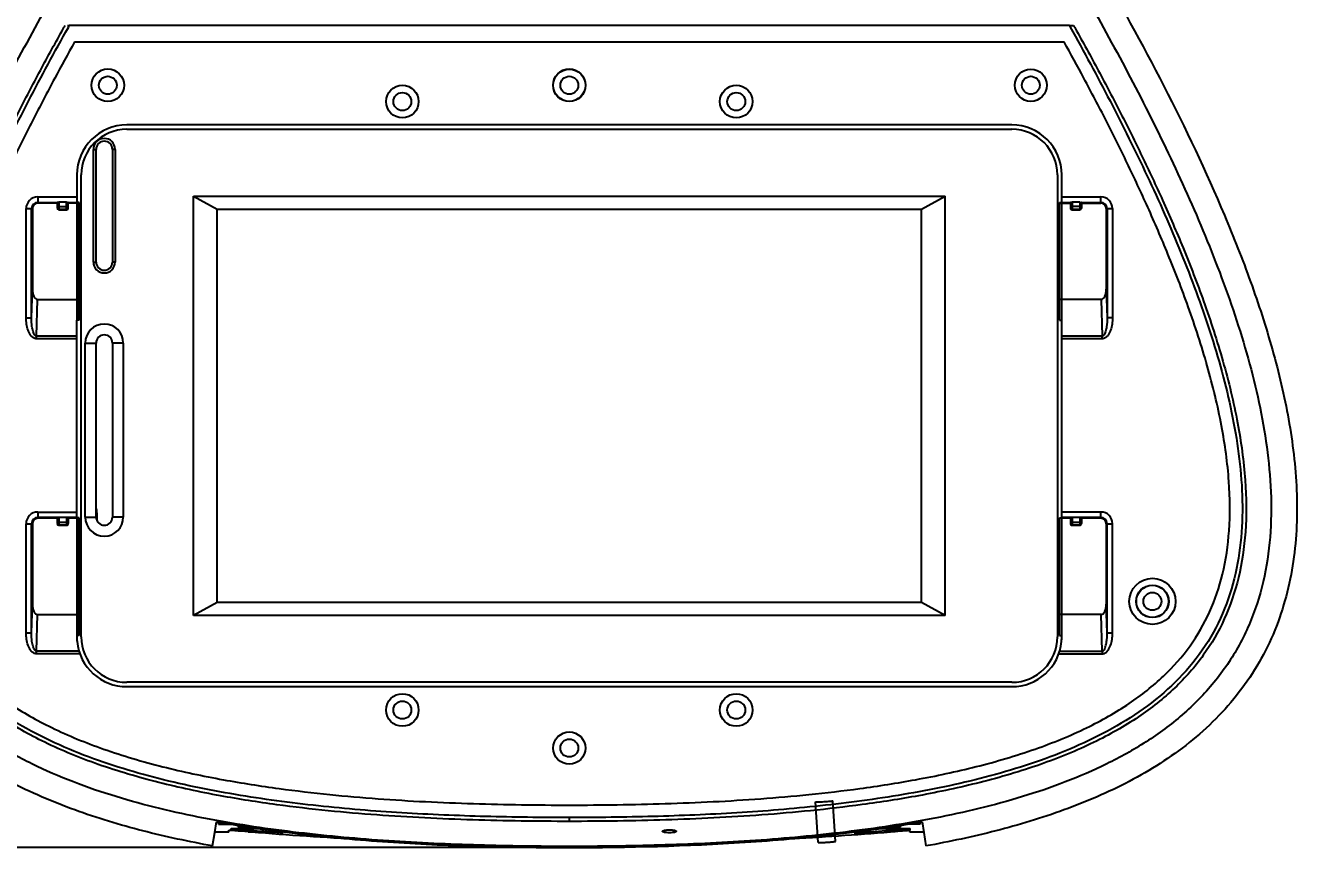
# Model space of a CAD drawing. Header units: millimetres. Extents: x 480 to 3134, y 272 to 1195.
# Drawn here: x 843.5 to 1077.8, y 848.2 to 999.5 of the extents above; entities that cross this region are included whole.
import ezdxf

# ---------------------------------------------------------------- set-up
doc = ezdxf.new("R2010")
doc.units = ezdxf.units.MM
doc.layers.add('06-ccbz', color=1, linetype='Continuous')
doc.styles.add('国标文本', font='simfang.ttf', dxfattribs={"width": 0.7})
doc.dimstyles.new('国标尺寸标注', dxfattribs={"dimtxt": 8, "dimasz": 3.5, "dimexe": 2, "dimexo": 0, "dimgap": 1, "dimtad": 1, "dimtoh": 1, "dimdec": 1, "dimzin": 1, "dimdsep": 46, "dimtxsty": '国标文本', "dimcen": 1.5, "dimadec": 0, "dimazin": 0, "dimtfac": 1, "dimtdec": 1, "dimtmove": 0, "dimatfit": 2, "dimfxl": 1, "dimarcsym": 0})

# ---------------------------------------------------------------- blocks, each defined once
blk = doc.blocks.new('*D32')
at = {"layer": '06-ccbz', "color": 0, "lineweight": -2, "transparency": 16777216}
for p, q in [((941.9, 1102.07), (740.11, 1102.07)), ((742.11, 1098.57), (742.11, 851.66)), ((943.68, 848.16), (740.11, 848.16))]:
    blk.add_line(p, q, dxfattribs=at)
at = {"layer": '06-ccbz', "color": 0, "transparency": 16777216}
for points in [[(741.53, 1098.57), (742.69, 1098.57), (742.11, 1102.07)], [(741.53, 851.66), (742.69, 851.66), (742.11, 848.16)]]:
    blk.add_solid(points, dxfattribs=at)
at = {"layer": 'Defpoints', "color": 0, "transparency": 16777216}
for p in [(941.9, 1102.07), (742.11, 848.16), (943.68, 848.16)]:
    blk.add_point(p, dxfattribs=at)
at = {"layer": '06-ccbz', "color": 0, "transparency": 16777216, "insert": (737.04, 963.08), "char_height": 8, "attachment_point": 5, "rotation": 90, "style": '国标文本'}
blk.add_mtext('253.9', dxfattribs=at)

msp = doc.modelspace()

# ---------------------------------------------------------------- linework, layer by layer
at = {"color": 7, "linetype": 'Continuous'}
for p, q in [((850.68, 999.27), (850.74, 999.39)), ((850.74, 999.39), (850.81, 999.51)), ((851.41, 999.14), (851.59, 999.47)), ((1035.77, 999.47), (851.59, 999.47)), ((1035.77, 999.47), (1035.94, 999.17)), ((1036.55, 999.51), (1036.62, 999.39)), ((1036.62, 999.39), (1036.68, 999.27)), ((852.56, 996.48), (1034.8, 996.48)), ((1025.18, 981.18), (862.18, 981.18)), ((862.18, 980.38), (1025.18, 980.38)), ((856.03, 955.94), (856.03, 976.69)), ((856.03, 976.69), (856.53, 976.69)), ((856.53, 955.94), (856.53, 976.69)), ((859.53, 976.69), (859.53, 955.94)), ((860.03, 976.69), (859.53, 976.69)), ((860.03, 976.69), (860.03, 955.94)), ((852.98, 971.98), (852.98, 966.93)), ((853.78, 886.98), (853.78, 971.98)), ((1033.58, 971.98), (1033.58, 886.98)), ((1034.38, 966.93), (1034.38, 971.98)), ((845.78, 967.92), (845.78, 966.77)), ((845.78, 967.92), (852.98, 967.92)), ((874.46, 890.87), (874.46, 968.08)), ((874.46, 968.08), (878.8, 965.68)), ((874.46, 968.08), (1012.9, 968.08)), ((1008.56, 965.68), (1012.9, 968.08)), ((1012.9, 890.87), (1012.9, 968.08)), ((1034.38, 967.92), (1041.58, 967.92)), ((1041.58, 966.77), (1041.58, 967.92)), ((843.63, 945.66), (843.63, 965.78)), ((843.63, 965.78), (844.79, 965.78)), ((844.63, 945.66), (844.63, 965.78)), ((844.79, 965.78), (844.79, 950.98)), ((845.78, 966.93), (849.42, 966.93)), ((849.38, 966.77), (845.78, 966.77)), ((849.38, 966.92), (849.38, 965.97)), ((849.38, 966.17), (851.38, 966.17)), ((849.42, 966.93), (849.53, 966.94)), ((849.53, 966.94), (849.68, 966.94)), ((849.68, 966.94), (849.68, 965.58)), ((851.08, 966.94), (849.68, 966.94)), ((849.68, 965.67), (851.08, 965.67)), ((849.68, 965.58), (851.08, 965.58)), ((851.08, 965.58), (851.08, 966.94)), ((851.34, 966.93), (852.98, 966.93)), ((851.38, 965.97), (851.38, 966.92)), ((853.38, 966.77), (851.38, 966.77)), ((852.98, 966.88), (852.98, 945.22)), ((853.38, 966.88), (852.98, 966.88)), ((853.38, 945.22), (853.38, 966.88)), ((878.8, 893.28), (878.8, 965.68)), ((878.8, 965.68), (1008.56, 965.68)), ((1008.56, 893.28), (1008.56, 965.68)), ((1033.98, 966.88), (1034.38, 966.88)), ((1033.98, 945.22), (1033.98, 966.88)), ((1033.98, 966.77), (1035.98, 966.77)), ((1034.38, 966.93), (1036.02, 966.93)), ((1034.38, 945.22), (1034.38, 966.93)), ((1035.98, 966.92), (1035.98, 965.97)), ((1037.98, 966.17), (1035.98, 966.17)), ((1036.02, 966.93), (1036.13, 966.94)), ((1036.13, 966.94), (1036.28, 966.94)), ((1037.68, 966.94), (1036.28, 966.94)), ((1036.28, 966.94), (1036.28, 965.58)), ((1036.28, 965.67), (1037.68, 965.67)), ((1036.28, 965.58), (1037.68, 965.58)), ((1037.68, 966.94), (1037.68, 965.58)), ((1037.94, 966.93), (1041.58, 966.93)), ((1037.98, 966.92), (1037.98, 965.97)), ((1037.98, 966.77), (1041.58, 966.77)), ((1042.57, 965.78), (1043.73, 965.78)), ((1042.57, 965.78), (1042.57, 950.98)), ((1042.73, 965.78), (1042.73, 945.66)), ((1043.73, 965.78), (1043.73, 945.66)), ((856.03, 955.94), (856.53, 955.94)), ((860.03, 955.94), (859.53, 955.94)), ((844.63, 945.66), (844.79, 950.98)), ((845.54, 942.32), (845.75, 949.06)), ((845.75, 949.06), (853.38, 949.06)), ((1041.61, 949.06), (1033.98, 949.06)), ((1041.61, 949.06), (1041.82, 942.32)), ((1042.57, 950.98), (1042.73, 945.66)), ((843.63, 945.66), (844.63, 945.66)), ((852.98, 908.93), (852.98, 945.22)), ((853.38, 945.22), (852.98, 945.22)), ((1033.98, 945.22), (1034.38, 945.22)), ((1034.38, 908.93), (1034.38, 945.22)), ((1043.73, 945.66), (1042.73, 945.66)), ((845.54, 941.82), (845.54, 942.32)), ((852.98, 942.32), (845.54, 942.32)), ((1041.82, 942.32), (1034.38, 942.32)), ((1041.82, 941.82), (1041.82, 942.32)), ((852.98, 941.82), (845.54, 941.82)), ((854.53, 908.98), (854.53, 941.03)), ((854.53, 941.03), (856.53, 941.03)), ((856.53, 908.98), (856.53, 941.03)), ((859.53, 941.03), (859.53, 908.98)), ((861.53, 941.03), (859.53, 941.03)), ((861.53, 941.03), (861.53, 908.98)), ((1041.82, 941.82), (1034.38, 941.82)), ((845.78, 909.92), (845.78, 908.77)), ((845.78, 909.92), (852.98, 909.92)), ((856.68, 909.78), (856.68, 908.33)), ((1041.58, 909.92), (1034.38, 909.92)), ((1041.58, 908.77), (1041.58, 909.92)), ((843.63, 887.66), (843.63, 907.78)), ((843.63, 907.78), (844.79, 907.78)), ((844.63, 887.66), (844.63, 907.78)), ((844.79, 907.78), (844.79, 892.98)), ((852.98, 908.93), (845.78, 908.93)), ((849.38, 908.77), (845.78, 908.77)), ((849.38, 908.92), (849.38, 907.87)), ((849.38, 908.07), (851.38, 908.07)), ((849.68, 908.93), (849.68, 907.48)), ((849.68, 907.57), (851.08, 907.57)), ((849.68, 907.48), (851.08, 907.48)), ((851.08, 908.93), (851.08, 907.48)), ((851.38, 908.92), (851.38, 907.87)), ((853.38, 908.77), (851.38, 908.77)), ((852.98, 908.88), (852.98, 886.98)), ((853.38, 908.88), (852.98, 908.88)), ((853.38, 887.22), (853.38, 908.88)), ((854.53, 908.98), (856.53, 908.98)), ((861.53, 908.98), (859.53, 908.98)), ((1033.98, 908.88), (1034.38, 908.88)), ((1033.98, 887.22), (1033.98, 908.88)), ((1035.98, 908.77), (1033.98, 908.77)), ((1041.58, 908.93), (1034.38, 908.93)), ((1034.38, 886.98), (1034.38, 908.93)), ((1035.98, 908.92), (1035.98, 907.87)), ((1035.98, 908.07), (1037.98, 908.07)), ((1036.28, 908.93), (1036.28, 907.48)), ((1036.28, 907.57), (1037.68, 907.57)), ((1036.28, 907.48), (1037.68, 907.48)), ((1037.68, 908.93), (1037.68, 907.48)), ((1037.98, 908.92), (1037.98, 907.87)), ((1041.58, 908.77), (1037.98, 908.77)), ((1042.57, 907.78), (1043.73, 907.78)), ((1042.57, 907.78), (1042.57, 892.98)), ((1042.73, 887.66), (1042.73, 907.78)), ((1043.73, 887.66), (1043.73, 907.78)), ((844.63, 887.66), (844.79, 892.98)), ((878.8, 893.28), (874.46, 890.87)), ((1008.56, 893.28), (878.8, 893.28)), ((1012.9, 890.87), (1008.56, 893.28)), ((1042.73, 887.66), (1042.57, 892.98)), ((845.54, 884.32), (845.75, 891.06)), ((845.75, 891.06), (853.38, 891.06)), ((1012.9, 890.87), (874.46, 890.87)), ((1041.61, 891.06), (1033.98, 891.06)), ((1041.82, 884.32), (1041.61, 891.06)), ((843.63, 887.66), (844.63, 887.66)), ((853.38, 887.22), (852.98, 887.22)), ((1033.98, 887.22), (1034.38, 887.22)), ((1042.73, 887.66), (1043.73, 887.66)), ((845.54, 883.82), (845.54, 884.32)), ((853.37, 884.32), (845.54, 884.32)), ((853.54, 883.82), (845.54, 883.82)), ((1033.82, 883.82), (1041.82, 883.82)), ((1033.99, 884.32), (1041.82, 884.32)), ((1041.82, 884.32), (1041.82, 883.82)), ((1025.18, 878.58), (862.18, 878.58)), ((862.18, 877.78), (1025.18, 877.78)), ((989.51, 849.08), (989, 856.56)), ((992.7, 849.3), (992.19, 856.78)), ((878.37, 850.96), (878.67, 852.92)), ((879.07, 852.48), (879.07, 852.86)), ((943.68, 853.68), (943.68, 852.98)), ((1008.29, 852.86), (1008.29, 852.48)), ((1008.69, 852.92), (1008.99, 850.96)), ((877.99, 848.45), (878.37, 850.96)), ((880.98, 851.02), (878.38, 851.02)), ((879.07, 852.48), (881.64, 852.48)), ((880.98, 851.37), (881.4, 851.37)), ((880.98, 851.02), (880.98, 851.37)), ((881.39, 851.65), (887.23, 851.65)), ((881.4, 851.37), (881.39, 851.65)), ((882.68, 852.33), (882.68, 851.94)), ((882.68, 851.94), (885.28, 851.94)), ((884.53, 851.02), (884.53, 851.15)), ((886.5, 851.02), (884.53, 851.02)), ((1000.17, 851.65), (1006.46, 851.66)), ((1002.83, 851.02), (1001.94, 851.02)), ((1002.08, 851.94), (1004.68, 851.94)), ((1002.83, 851.02), (1002.83, 851.08)), ((1004.68, 851.94), (1004.68, 852.33)), ((1008.29, 852.48), (1005.72, 852.48)), ((1006.38, 851.37), (1006.47, 851.37)), ((1006.38, 851.02), (1006.38, 851.37)), ((1008.98, 851.02), (1006.38, 851.02)), ((1006.47, 851.37), (1006.46, 851.66)), ((1008.99, 850.96), (1009.37, 848.45)), ((943.68, 848.37), (943.68, 848.16))]:
    msp.add_line(p, q, dxfattribs=at)
at = {"color": 3, "linetype": 'Continuous'}
for centre, radius in [((858.68, 988.48), 3), ((943.68, 988.48), 3), ((943.68, 988.48), 2.96), ((1028.68, 988.48), 2.96), ((858.68, 988.48), 1.65), ((943.68, 988.48), 1.65), ((1028.68, 988.48), 1.65), ((912.93, 985.48), 3), ((912.93, 985.48), 1.65), ((974.43, 985.48), 3), ((974.43, 985.48), 1.65), ((1051.07, 893.48), 2.96), ((1051.07, 893.48), 1.65), ((912.93, 873.48), 3), ((974.43, 873.48), 3), ((912.93, 873.48), 1.65), ((974.43, 873.48), 1.65), ((943.68, 866.48), 2.96), ((943.68, 866.48), 1.65)]:
    msp.add_circle(centre, radius, dxfattribs=at)
at = {"color": 7, "linetype": 'Continuous'}
for radius in [4.25, 3]:
    msp.add_circle((1051.07, 893.48), radius, dxfattribs=at)
for centre, radius, start, end in [((851.58, 1047.33), 47.86, 269.6186, 270.0091), ((862.18, 971.98), 9.2, 90, 180), ((862.18, 971.98), 8.4, 90, 180), ((1025.18, 971.98), 9.2, 0, 90), ((1025.18, 971.98), 8.4, 0, 90), ((858.03, 976.69), 2, 0, 180), ((858.03, 976.69), 1.5, 0, 180), ((845.78, 965.78), 2.15, 90, 180), ((1041.58, 965.78), 2.15, 0, 90), ((845.78, 965.78), 1.15, 90, 180), ((845.78, 965.78), 0.99, 90, 180), ((849.68, 965.97), 0.3, 179.9997, 270.0352), ((851.08, 965.97), 0.3, 269.9648, 0.0003), ((1036.28, 965.97), 0.3, 179.9997, 270.0352), ((1041.58, 965.78), 1.15, 0, 90), ((1041.58, 965.78), 0.99, 0, 90), ((858.03, 955.94), 2, 180, 0), ((858.03, 955.94), 1.5, 180, 0), ((858.03, 941.03), 3.5, 0, 180), ((858.03, 941.03), 1.5, 0, 180), ((845.78, 907.78), 2.15, 90, 180), ((853.68, 909.78), 3, 0, 17.8865), ((1041.58, 907.78), 2.15, 0, 90), ((845.78, 907.78), 1.15, 90, 180), ((845.78, 907.78), 0.99, 90, 180), ((849.68, 907.87), 0.3, 179.9997, 270.0352), ((858.03, 908.98), 3.5, 180, 0), ((858.03, 908.98), 1.5, 180, 0), ((1036.28, 907.87), 0.3, 179.9997, 270.0352), ((1041.58, 907.78), 1.15, 0, 90), ((1041.58, 907.78), 0.99, 0, 90), ((862.18, 886.98), 9.2, 180, 185.6545), ((862.18, 886.98), 9.2, 185.6545, 270), ((862.18, 886.98), 8.4, 180, 270), ((1025.18, 886.98), 8.4, 270, 0), ((1025.18, 886.98), 9.2, 270, 354.4293), ((1025.18, 886.98), 9.2, 354.4293, 0), ((943.94, 1566.63), 717.99, 273.17198, 274.70434), ((943.93, 1566.72), 718.08, 274.70436, 274.98903)]:
    msp.add_arc(centre, radius, start, end, dxfattribs=at)
for centre, major_axis, ratio, start_param, end_param in [((849.68, 966.92), (0.3, 0), 0.052408, 2.608979, 3.141593), ((849.68, 965.88), (0, 0.3), 0.999391, -4.712389, -3.141593), ((851.08, 965.88), (0, 0.3), 0.999391, -3.141593, -1.570796), ((851.08, 966.92), (0.3, 0), 0.052408, 0, 0.532613), ((1036.28, 966.92), (0.3, 0), 0.052408, 2.608979, 3.141593), ((1036.28, 965.88), (0, 0.3), 0.999391, 1.570796, 3.141593), ((1037.68, 965.88), (0, 0.3), 0.999391, -3.141593, -1.570796), ((1037.68, 966.92), (0.3, 0), 0.052408, 0, 0.532613), ((845.79, 951.07), (0.06, 2.01), 0.497318, 1.631158, 3.156539), ((1041.57, 951.07), (-0.06, 2.01), 0.497318, 3.126647, 4.652027), ((849.68, 908.92), (0.3, 0), 0.052408, 2.608979, 3.141593), ((849.68, 907.78), (0, 0.3), 0.999391, -4.712389, -3.141593), ((851.08, 907.78), (0, 0.3), 0.999391, -3.141593, -1.570796), ((851.08, 908.92), (0.3, 0), 0.052408, 0, 0.275177), ((1036.28, 908.92), (0.3, 0), 0.052408, 2.608979, 3.141593), ((1036.28, 907.78), (0, 0.3), 0.999391, 1.570796, 3.141593), ((1037.68, 907.78), (0, 0.3), 0.999391, -3.141593, -1.570796), ((1037.68, 908.92), (0.3, 0), 0.052408, 0, 0.275177), ((845.79, 893.07), (0.06, 2.01), 0.497318, 1.631158, 3.156539), ((1041.57, 893.07), (0.06, -2.01), 0.497318, -0.014946, 1.510435), ((943.86, 1567.37), (-9.01, 718.39), 0.99878, -3.241313, -3.227895), ((943.94, 1565.78), (717.58, 0), 0.999389, 4.62513, 4.653342), ((943.86, 1567.37), (-9.01, 718.39), 0.99878, -3.081239, -3.066796)]:
    msp.add_ellipse(centre, major_axis=major_axis, ratio=ratio, start_param=start_param, end_param=end_param, dxfattribs=at)
for points, knots in [([(877.99, 848.45), (873.68, 849.23), (865.1, 851.05), (852.5, 854.84), (840.39, 860.03), (831.08, 865.93), (824.53, 871.76), (820.17, 876.71), (816.51, 882.19), (813.62, 888.11), (811.54, 894.37), (809.8, 902.97), (809.47, 911.78), (810.19, 920.51), (811.49, 929.19), (814.02, 939.86), (818.09, 952.36), (824.53, 968.67), (833.97, 988.46), (842.43, 1003.81), (846.81, 1011.4)], [0, 0, 0, 0, 0.062508, 0.125009, 0.187494, 0.249941, 0.281198, 0.312453, 0.343706, 0.37496, 0.406216, 0.437473, 0.499923, 0.531184, 0.562446, 0.624947, 0.687456, 0.749969, 0.874978, 1, 1, 1, 1]), ([(1040.55, 1011.4), (1044.93, 1003.81), (1053.39, 988.46), (1062.83, 968.67), (1069.26, 952.36), (1073.34, 939.86), (1075.87, 929.18), (1077.17, 920.51), (1077.89, 911.78), (1077.56, 902.97), (1075.82, 894.37), (1073.74, 888.11), (1070.85, 882.19), (1067.19, 876.71), (1062.84, 871.76), (1056.28, 865.93), (1046.97, 860.03), (1034.86, 854.84), (1022.26, 851.05), (1013.68, 849.23), (1009.37, 848.45)], [0, 0, 0, 0, 0.125024, 0.250033, 0.312546, 0.375055, 0.437556, 0.468816, 0.500074, 0.562521, 0.593777, 0.62503, 0.656283, 0.687538, 0.718793, 0.75005, 0.812502, 0.874988, 0.937489, 1, 1, 1, 1]), ([(943.68, 848.37), (938.13, 848.37), (927.04, 848.51), (910.41, 849.27), (893.83, 850.74), (877.35, 853.16), (861.12, 856.91), (848.03, 861.67), (838.24, 866.93), (831.44, 871.76), (825.44, 877.59), (820.58, 884.4), (817.11, 892.02), (815.06, 900.13), (814.28, 908.44), (814.62, 919.55), (817.04, 933.26), (821.91, 949.19), (828.05, 964.67), (835.07, 979.76), (842.73, 994.54), (848.15, 1004.22), (850.92, 1009.03)], [0, 0, 0, 0, 0.062507, 0.125014, 0.187518, 0.250019, 0.312511, 0.374974, 0.406231, 0.437487, 0.468745, 0.5, 0.531256, 0.562513, 0.59377, 0.625026, 0.68749, 0.749981, 0.812482, 0.874986, 0.937493, 1, 1, 1, 1]), ([(1036.44, 1009.03), (1039.21, 1004.22), (1044.63, 994.54), (1052.29, 979.76), (1059.31, 964.67), (1065.45, 949.19), (1070.32, 933.26), (1072.74, 919.55), (1073.08, 908.44), (1072.3, 900.13), (1070.25, 892.02), (1066.78, 884.4), (1061.92, 877.59), (1055.92, 871.76), (1049.12, 866.93), (1039.33, 861.67), (1026.24, 856.91), (1010.01, 853.16), (993.53, 850.74), (976.95, 849.27), (960.32, 848.51), (949.23, 848.37), (943.68, 848.37)], [0, 0, 0, 0, 0.062507, 0.125014, 0.187518, 0.250019, 0.312511, 0.374974, 0.406231, 0.437487, 0.468745, 0.5, 0.531256, 0.562513, 0.59377, 0.625026, 0.68749, 0.749981, 0.812482, 0.874986, 0.937493, 1, 1, 1, 1]), ([(943.68, 852.98), (940.72, 852.98), (934.79, 853.02), (925.91, 853.22), (917.05, 853.58), (908.17, 854.13), (899.09, 854.91), (889.47, 856.03), (879.02, 857.66), (867.98, 860.01), (857.1, 863.2), (847.24, 867.21), (838.87, 871.93), (832.03, 877.33), (826.69, 883.42), (822.75, 890.27), (820.17, 897.94), (818.92, 906.55), (819.02, 916.13), (820.47, 926.63), (823.14, 937.61), (826.62, 948.33), (830.43, 958.19), (834.27, 967.1), (838.15, 975.37), (842.12, 983.35), (846.24, 991.21), (849.13, 996.5), (850.63, 999.18), (850.68, 999.27)], [0, 0, 0, 0, 0.034759, 0.069603, 0.104406, 0.139119, 0.174451, 0.212107, 0.253766, 0.30001, 0.346903, 0.390298, 0.429701, 0.465909, 0.500238, 0.533688, 0.568033, 0.604195, 0.643465, 0.686659, 0.733346, 0.779485, 0.82118, 0.858928, 0.89435, 0.92911, 0.963924, 0.998775, 1, 1, 1, 1]), ([(943.68, 853.68), (938.54, 853.68), (928.25, 853.8), (912.83, 854.45), (897.45, 855.7), (882.15, 857.74), (867.03, 860.85), (854.73, 864.74), (845.36, 869.02), (838.71, 872.96), (832.64, 877.77), (827.47, 883.55), (823.53, 890.24), (821, 897.58), (819.78, 905.22), (819.57, 915.53), (821.37, 928.32), (825.49, 943.21), (830.88, 957.68), (837.13, 971.79), (844, 985.6), (848.9, 994.65), (851.41, 999.14)], [0, 0, 0, 0, 0.062511, 0.125021, 0.18753, 0.250037, 0.312539, 0.375023, 0.406281, 0.437536, 0.468786, 0.500029, 0.53127, 0.562517, 0.593772, 0.62503, 0.687484, 0.749973, 0.812475, 0.874982, 0.93749, 1, 1, 1, 1]), ([(1036.68, 999.27), (1036.73, 999.18), (1038.23, 996.5), (1041.12, 991.22), (1045.24, 983.36), (1049.2, 975.4), (1053.07, 967.14), (1056.91, 958.25), (1060.72, 948.39), (1064.21, 937.65), (1066.89, 926.63), (1068.34, 916.09), (1068.44, 906.48), (1067.18, 897.86), (1064.57, 890.19), (1060.62, 883.35), (1055.26, 877.28), (1048.43, 871.89), (1040.08, 867.19), (1030.26, 863.2), (1019.42, 860.02), (1008.4, 857.67), (997.96, 856.04), (988.32, 854.92), (979.21, 854.13), (970.32, 853.58), (961.46, 853.22), (952.57, 853.02), (946.64, 852.98), (943.68, 852.98)], [0, 0, 0, 0, 0.0012, 0.036044, 0.070847, 0.10556, 0.140892, 0.178548, 0.220206, 0.266451, 0.313344, 0.356739, 0.396142, 0.43235, 0.466679, 0.500128, 0.534474, 0.570636, 0.609906, 0.6531, 0.699787, 0.745926, 0.787621, 0.825369, 0.860791, 0.895551, 0.930365, 0.965216, 1, 1, 1, 1]), ([(1035.94, 999.17), (1038.45, 994.68), (1043.34, 985.63), (1050.22, 971.82), (1056.47, 957.7), (1061.86, 943.23), (1065.98, 928.35), (1067.79, 915.55), (1067.58, 905.25), (1066.36, 897.6), (1063.84, 890.26), (1059.9, 883.57), (1054.73, 877.78), (1048.67, 872.97), (1042.01, 869.03), (1032.64, 864.74), (1020.34, 860.85), (1005.22, 857.74), (989.91, 855.7), (974.53, 854.45), (959.11, 853.8), (948.82, 853.68), (943.68, 853.68)], [0, 0, 0, 0, 0.06251, 0.125018, 0.187525, 0.250026, 0.312515, 0.374971, 0.406225, 0.437472, 0.468712, 0.499951, 0.531197, 0.562452, 0.593713, 0.624974, 0.687463, 0.749965, 0.812472, 0.87498, 0.937489, 1, 1, 1, 1]), ([(1035.77, 999.47), (1035.94, 999.47), (1036.18, 999.47), (1036.44, 999.47), (1036.53, 999.47), (1036.56, 999.48)], [0, 0, 0, 0, 0.652476, 0.887063, 1, 1, 1, 1]), ([(852.56, 996.48), (851.32, 994.25), (848.69, 989.43), (844.79, 981.98), (840.85, 974.07), (837.01, 965.86), (833.2, 957.05), (829.45, 947.32), (826.03, 936.78), (823.42, 926.05), (822.02, 915.89), (821.93, 906.73), (823.1, 898.62), (825.51, 891.5), (829.14, 885.19), (834.1, 879.54), (840.52, 874.45), (848.52, 869.93), (858.07, 866.04), (868.7, 862.92), (879.56, 860.62), (889.87, 859.01), (899.38, 857.9), (908.39, 857.12), (917.2, 856.58), (926.01, 856.22), (934.83, 856.02), (940.73, 855.98), (943.68, 855.98)], [0, 0, 0, 0, 0.030252, 0.065277, 0.100246, 0.135883, 0.173858, 0.215806, 0.262223, 0.309192, 0.352648, 0.392154, 0.428535, 0.463088, 0.49674, 0.531276, 0.567702, 0.607344, 0.651001, 0.698177, 0.744701, 0.786611, 0.824495, 0.86004, 0.894963, 0.929976, 0.965031, 1, 1, 1, 1]), ([(943.68, 855.98), (946.63, 855.98), (952.53, 856.02), (961.36, 856.22), (970.17, 856.58), (978.99, 857.12), (988.02, 857.9), (997.56, 859.01), (1007.86, 860.63), (1018.7, 862.93), (1029.29, 866.04), (1038.8, 869.91), (1046.77, 874.41), (1053.2, 879.48), (1058.17, 885.12), (1061.82, 891.43), (1064.24, 898.54), (1065.43, 906.66), (1065.34, 915.84), (1063.94, 926.05), (1061.32, 936.82), (1057.89, 947.38), (1054.13, 957.11), (1050.33, 965.9), (1046.5, 974.09), (1042.57, 982), (1038.66, 989.44), (1036.04, 994.25), (1034.8, 996.48)], [0, 0, 0, 0, 0.034994, 0.070056, 0.10508, 0.14005, 0.175686, 0.213662, 0.255609, 0.302027, 0.348996, 0.392451, 0.431958, 0.468339, 0.502892, 0.536543, 0.57108, 0.607506, 0.647147, 0.690805, 0.737981, 0.784505, 0.826415, 0.864299, 0.899844, 0.934767, 0.96978, 1, 1, 1, 1]), ([(851.08, 966.94), (851.11, 966.94), (851.19, 966.94), (851.28, 966.93), (851.34, 966.93)], [0, 0, 0, 0, 0.296362, 1, 1, 1, 1]), ([(1037.68, 966.94), (1037.7, 966.94), (1037.79, 966.94), (1037.87, 966.93), (1037.94, 966.93)], [0, 0, 0, 0, 0.296371, 1, 1, 1, 1]), ([(845.54, 941.82), (845.35, 941.82), (844.96, 941.94), (844.54, 942.34), (844.22, 942.83), (843.91, 943.55), (843.69, 944.49), (843.63, 945.27), (843.63, 945.66)], [0, 0, 0, 0, 0.124018, 0.248868, 0.374028, 0.499279, 0.749562, 1, 1, 1, 1]), ([(845.54, 942.32), (845.4, 942.31), (845.14, 942.56), (844.91, 943.1), (844.73, 943.85), (844.64, 944.75), (844.63, 945.35), (844.63, 945.66)], [0, 0, 0, 0, 0.12291, 0.248657, 0.499242, 0.749662, 1, 1, 1, 1]), ([(1043.73, 945.66), (1043.73, 945.27), (1043.67, 944.49), (1043.45, 943.55), (1043.14, 942.83), (1042.82, 942.34), (1042.4, 941.94), (1042.01, 941.82), (1041.82, 941.82)], [0, 0, 0, 0, 0.250491, 0.500818, 0.626081, 0.751235, 0.876029, 1, 1, 1, 1]), ([(1042.73, 945.66), (1042.73, 945.35), (1042.72, 944.75), (1042.63, 943.85), (1042.45, 943.1), (1042.22, 942.56), (1041.96, 942.31), (1041.82, 942.32)], [0, 0, 0, 0, 0.25039, 0.50086, 0.751483, 0.877214, 1, 1, 1, 1]), ([(845.54, 883.82), (845.35, 883.82), (844.96, 883.94), (844.54, 884.34), (844.22, 884.83), (843.91, 885.55), (843.69, 886.49), (843.63, 887.27), (843.63, 887.66)], [0, 0, 0, 0, 0.124018, 0.248868, 0.374028, 0.499279, 0.749562, 1, 1, 1, 1]), ([(845.54, 884.32), (845.4, 884.31), (845.14, 884.56), (844.91, 885.1), (844.73, 885.85), (844.64, 886.75), (844.63, 887.35), (844.63, 887.66)], [0, 0, 0, 0, 0.12291, 0.248657, 0.499242, 0.749662, 1, 1, 1, 1]), ([(1041.82, 883.82), (1042.01, 883.82), (1042.4, 883.94), (1042.82, 884.34), (1043.14, 884.83), (1043.45, 885.55), (1043.67, 886.49), (1043.73, 887.27), (1043.73, 887.66)], [0, 0, 0, 0, 0.124025, 0.248879, 0.374037, 0.499287, 0.749566, 1, 1, 1, 1]), ([(1041.82, 884.32), (1041.96, 884.31), (1042.22, 884.56), (1042.45, 885.1), (1042.63, 885.85), (1042.72, 886.75), (1042.73, 887.35), (1042.73, 887.66)], [0, 0, 0, 0, 0.122925, 0.248669, 0.49925, 0.749666, 1, 1, 1, 1]), ([(989, 856.56), (989.04, 856.55), (989.19, 856.54), (989.52, 856.56), (990.01, 856.57), (990.59, 856.61), (991.18, 856.65), (991.67, 856.7), (992, 856.73), (992.15, 856.76), (992.19, 856.78)], [0, 0, 0, 0, 0.038071, 0.14588, 0.307446, 0.499223, 0.691496, 0.853401, 0.961533, 1, 1, 1, 1]), ([(878.67, 852.92), (878.67, 852.92), (878.68, 852.92), (878.7, 852.92), (878.74, 852.92), (878.81, 852.91), (878.92, 852.89), (879.02, 852.87), (879.07, 852.86)], [0, 0, 0, 0, 0.020586, 0.078221, 0.171193, 0.296101, 0.620699, 1, 1, 1, 1]), ([(879.07, 852.86), (884.39, 851.91), (895.1, 850.4), (916.65, 848.56), (932.87, 848.16), (943.68, 848.16)], [0, 0, 0, 0, 0.250009, 0.500023, 1, 1, 1, 1]), ([(943.68, 848.16), (954.49, 848.16), (970.71, 848.56), (992.26, 850.4), (1002.97, 851.91), (1008.29, 852.86)], [0, 0, 0, 0, 0.499977, 0.749991, 1, 1, 1, 1]), ([(1008.29, 852.86), (1008.34, 852.87), (1008.44, 852.89), (1008.55, 852.91), (1008.62, 852.92), (1008.66, 852.92), (1008.68, 852.92), (1008.69, 852.92), (1008.69, 852.92)], [0, 0, 0, 0, 0.379301, 0.703899, 0.828807, 0.921779, 0.979414, 1, 1, 1, 1]), ([(962.12, 850.88), (961.95, 850.88), (961.65, 850.89), (961.23, 850.95), (960.97, 850.99), (960.77, 851.15), (960.97, 851.3), (961.23, 851.35), (961.65, 851.41), (961.95, 851.42), (962.12, 851.42)], [0, 0, 0, 0, 0.182789, 0.339104, 0.44745, 0.5, 0.55255, 0.660896, 0.817211, 1, 1, 1, 1]), ([(962.12, 851.42), (962.28, 851.42), (962.59, 851.41), (963, 851.35), (963.26, 851.3), (963.47, 851.15), (963.26, 850.99), (963, 850.95), (962.59, 850.89), (962.28, 850.88), (962.12, 850.88)], [0, 0, 0, 0, 0.182789, 0.339104, 0.44745, 0.5, 0.55255, 0.660896, 0.817211, 1, 1, 1, 1]), ([(989.51, 849.08), (989.52, 849.08), (989.58, 849.06), (989.72, 849.07), (989.93, 849.07), (990.21, 849.08), (990.55, 849.1), (990.91, 849.12), (991.29, 849.15), (991.66, 849.17), (991.99, 849.2), (992.27, 849.23), (992.49, 849.26), (992.62, 849.27), (992.68, 849.29), (992.7, 849.3)], [0, 0, 0, 0, 0.014815, 0.057393, 0.125592, 0.215504, 0.321923, 0.438679, 0.558995, 0.675887, 0.782572, 0.872862, 0.941531, 0.98464, 1, 1, 1, 1])]:
    msp.add_open_spline(points, degree=3, knots=knots, dxfattribs=at)
for points in [[(1037.83, 965.71), (1037.78, 965.69), (1037.73, 965.67), (1037.68, 965.67)], [(1037.98, 965.97), (1037.98, 965.87), (1037.91, 965.76), (1037.83, 965.71)], [(851.23, 907.61), (851.19, 907.59), (851.13, 907.57), (851.08, 907.57)], [(851.38, 907.87), (851.38, 907.77), (851.32, 907.66), (851.23, 907.61)], [(1037.83, 907.61), (1037.78, 907.59), (1037.73, 907.57), (1037.68, 907.57)], [(1037.98, 907.87), (1037.98, 907.77), (1037.91, 907.66), (1037.83, 907.61)]]:
    msp.add_open_spline(points, degree=3, dxfattribs=at)

# ---------------------------------------------------------------- dimensions: what is measured, and where the dimension line sits
at = {"layer": '06-ccbz'}
dim = msp.add_linear_dim(base=(742.11, 848.16), p1=(941.9, 1102.07), p2=(943.68, 848.16), angle=90, dimstyle='国标尺寸标注', dxfattribs=at)
dim.commit()
dim.dimension.update_dxf_attribs({"geometry": '*D32', "text_midpoint": (742.11, 963.08), "dimtype": 160})

doc.saveas('drawing.dxf')
